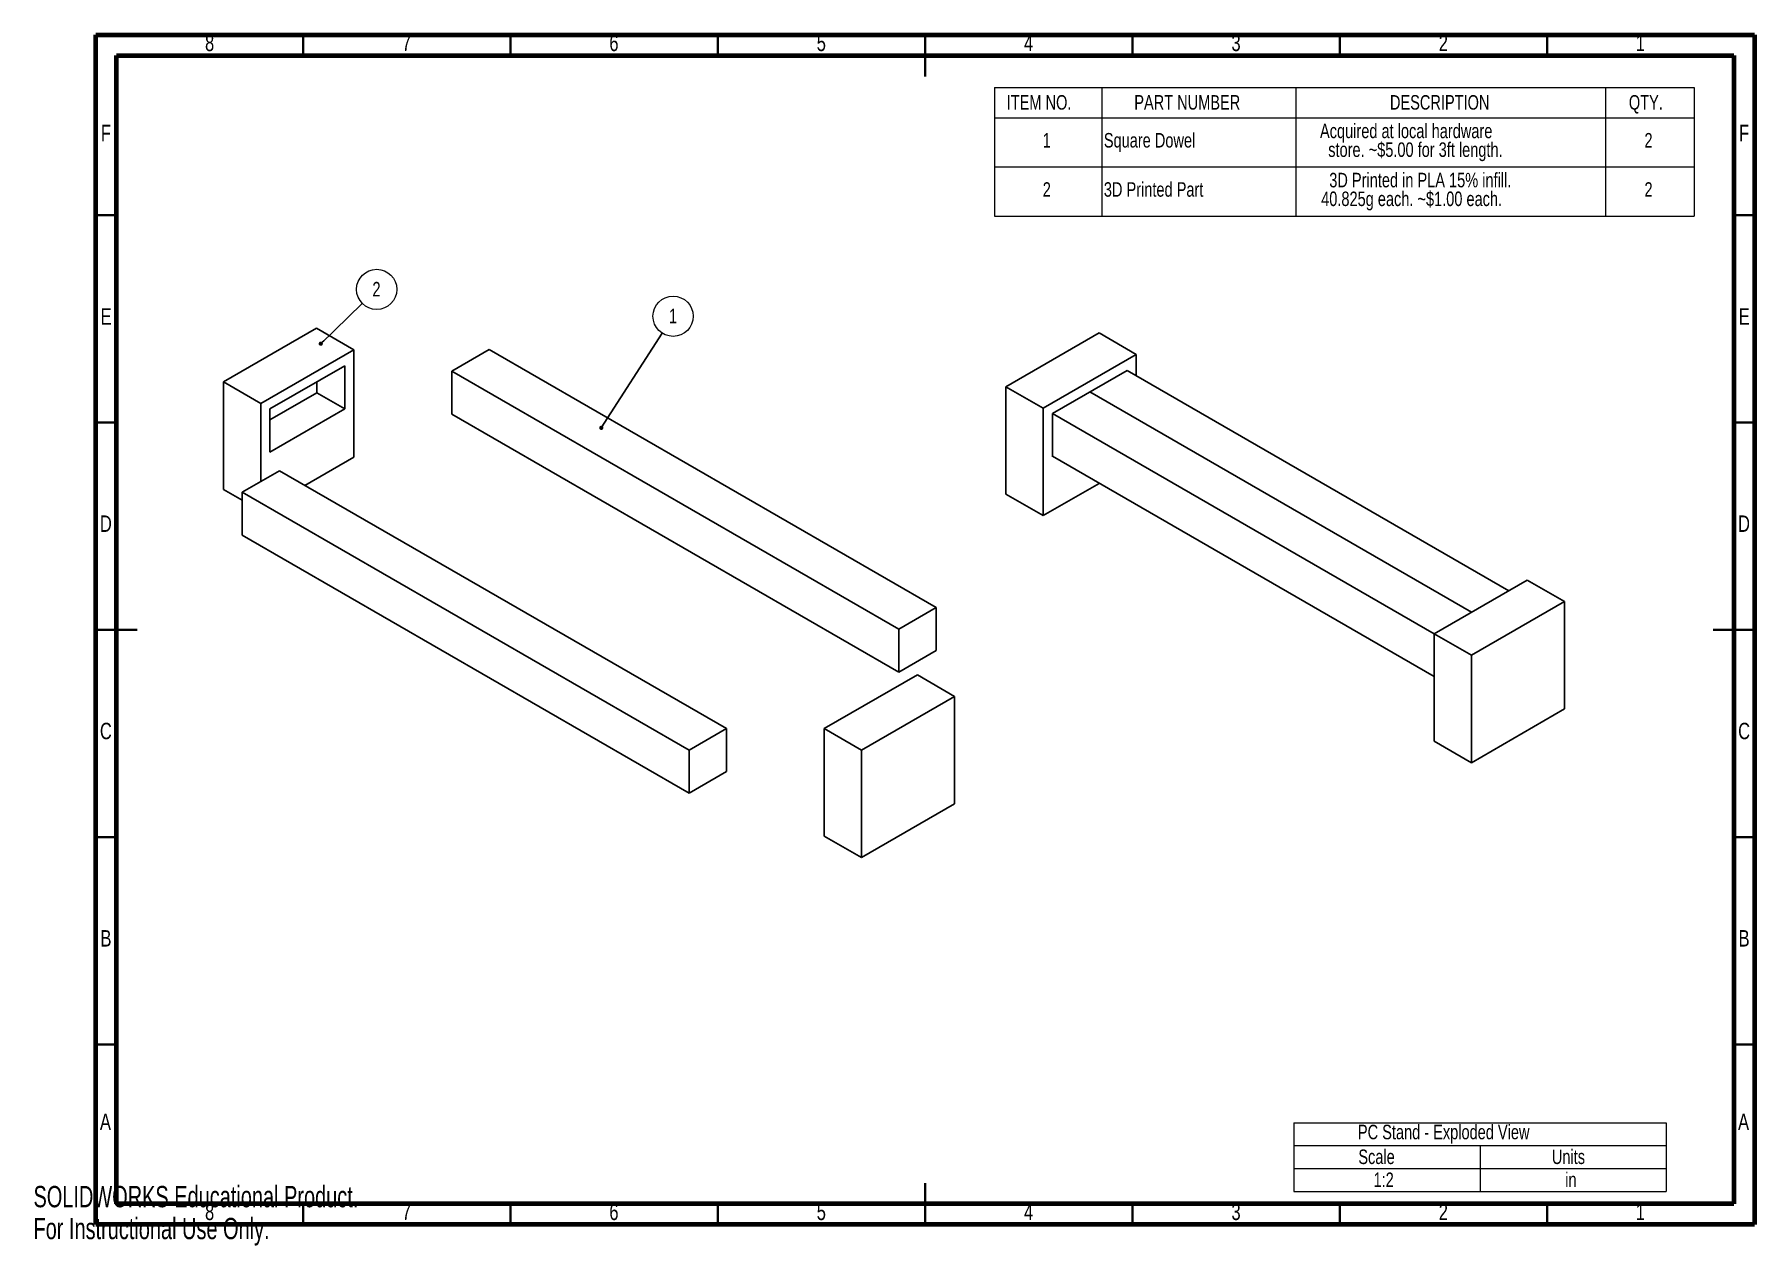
# Model space of a CAD drawing. Header units: inches. Extents: x 0 to 16.3, y 0 to 11.5.
import ezdxf

# ---------------------------------------------------------------- set-up
doc = ezdxf.new("R2010")
doc.units = ezdxf.units.IN
doc.header["$MEASUREMENT"] = 0
doc.styles.add('SLDTEXTSTYLE0', font='TXT', dxfattribs={"width": 0.75})
doc.styles.add('SLDTEXTSTYLE1', font='TXT', dxfattribs={"width": 0.7})
doc.dimstyles.new('SLDDIMSTYLE0', dxfattribs={"dimtxt": 0.18, "dimasz": 0.04, "dimexe": 0, "dimexo": 0.0625, "dimgap": 0, "dimtad": 0, "dimtih": 1, "dimtoh": 1, "dimdec": 0, "dimrnd": 1e-09, "dimzin": 0, "dimdsep": 46, "dimtxsty": 'Standard', "dimblk1": 'DOT', "dimblk2": 'DOT', "dimsah": 1, "dimcen": 0.09, "dimadec": 0, "dimazin": 0, "dimtfac": 0.04, "dimtdec": 0, "dimtofl": 0, "dimtmove": 0, "dimatfit": 3, "dimldrblk": 'DOT', "dimfxl": 1, "dimfrac": 2, "dimtolj": 1, "dimtzin": 0, "dimarcsym": 0})

# ---------------------------------------------------------------- blocks, each defined once
blk = doc.blocks.new('SW_TABLEANNOTATION_0')
at = {"color": 0, "linetype": 'Continuous', "lineweight": 18}
for p, q in [((0, 0), (0, -0.288)), ((0, 0), (1.019, 0)), ((1.019, 0), (1.019, -0.288)), ((1.019, 0), (2.862, 0)), ((2.862, 0), (2.862, -0.288)), ((2.862, 0), (5.8, 0)), ((5.8, 0), (5.8, -0.288)), ((5.8, 0), (6.644, 0)), ((6.644, 0), (6.644, -0.288)), ((0, -0.288), (1.019, -0.288)), ((0, -0.288), (0, -0.755)), ((1.019, -0.288), (2.862, -0.288)), ((1.019, -0.288), (1.019, -0.755)), ((2.862, -0.288), (5.8, -0.288)), ((2.862, -0.288), (2.862, -0.755)), ((5.8, -0.288), (6.644, -0.288)), ((5.8, -0.288), (5.8, -0.755)), ((6.644, -0.288), (6.644, -0.755)), ((0, -0.755), (0, -1.222)), ((0, -0.755), (1.019, -0.755)), ((1.019, -0.755), (1.019, -1.222)), ((1.019, -0.755), (2.862, -0.755)), ((2.862, -0.755), (2.862, -1.222)), ((2.862, -0.755), (5.8, -0.755)), ((5.8, -0.755), (5.8, -1.222)), ((5.8, -0.755), (6.644, -0.755)), ((6.644, -0.755), (6.644, -1.222)), ((0, -1.222), (1.019, -1.222)), ((1.019, -1.222), (2.862, -1.222)), ((2.862, -1.222), (5.8, -1.222)), ((5.8, -1.222), (6.644, -1.222))]:
    blk.add_line(p, q, dxfattribs=at)
at = {"color": 0, "linetype": 'Continuous', "lineweight": 0, "attachment_point": 1, "style": 'SLDTEXTSTYLE0'}
for s, insert, char_height in [('ITEM NO.', (0.117, -0.073), 0.1378), ('PART NUMBER', (1.328, -0.073), 0.1378), ('DESCRIPTION', (3.755, -0.073), 0.1378), ('QTY.', (6.023, -0.073), 0.1378), ('1', (0.459, -0.433), 0.138), ('Square Dowel', (1.039, -0.433), 0.1378), ('Acquired at local hardware', (3.091, -0.344), 0.1378), ('2', (6.171, -0.433), 0.138), ('store. ~$5.00 for 3ft length.', (3.169, -0.522), 0.1378), ('3D Printed in PLA 15% infill.', (3.179, -0.811), 0.1378), ('2', (0.459, -0.9), 0.138), ('3D Printed Part', (1.039, -0.9), 0.1378), ('40.825g each. ~$1.00 each.', (3.102, -0.989), 0.1378), ('2', (6.171, -0.9), 0.138)]:
    blk.add_mtext(s, dxfattribs=dict(at, insert=insert, char_height=char_height))
blk = doc.blocks.new('SW_TABLEANNOTATION_1')
at = {"color": 0, "linetype": 'Continuous', "lineweight": 18}
for p, q in [((0, 0), (0, -0.218)), ((0, 0), (1.767, 0)), ((1.767, 0), (3.534, 0)), ((3.534, 0), (3.534, -0.218)), ((0, -0.218), (1.767, -0.218)), ((0, -0.218), (0, -0.435)), ((1.767, -0.218), (3.534, -0.218)), ((1.767, -0.218), (1.767, -0.435)), ((3.534, -0.218), (3.534, -0.435)), ((0, -0.435), (0, -0.653)), ((0, -0.435), (1.767, -0.435)), ((1.767, -0.435), (1.767, -0.653)), ((1.767, -0.435), (3.534, -0.435)), ((3.534, -0.435), (3.534, -0.653)), ((0, -0.653), (1.767, -0.653)), ((1.767, -0.653), (3.534, -0.653))]:
    blk.add_line(p, q, dxfattribs=at)
at = {"color": 0, "linetype": 'Continuous', "lineweight": 0, "char_height": 0.1378, "attachment_point": 1, "style": 'SLDTEXTSTYLE0'}
for s, insert in [('PC Stand - Exploded View', (0.608, -0.02)), ('Scale', (0.612, -0.255)), ('Units', (2.449, -0.255)), ('1:2', (0.756, -0.473)), ('in', (2.576, -0.473))]:
    blk.add_mtext(s, dxfattribs=dict(at, insert=insert))
blk = doc.blocks.new('SW_NOTE_0')
at = {"color": 0, "linetype": 'Continuous', "lineweight": 0}
blk.add_circle((0.103, 0.16), 0.191, dxfattribs=at)
at = {"color": 0, "linetype": 'Continuous', "lineweight": 0, "insert": (0.102, 0.232), "char_height": 0.138, "attachment_point": 2, "style": 'SLDTEXTSTYLE0'}
blk.add_mtext('1', dxfattribs=at)
blk = doc.blocks.new('_Dot')
at = {"color": 0, "linetype": 'ByBlock', "lineweight": -2}
blk.add_line((-0.5, 0), (-1, 0), dxfattribs=at)
at = {"color": 0, "linetype": 'ByBlock', "const_width": 0.5}
blk.add_lwpolyline([(-0.25, 0, 1), (0.25, 0, 1)], format="xyb", close=True, dxfattribs=at)
blk = doc.blocks.new('SW_NOTE_0_1')
at = {"color": 0, "linetype": 'Continuous', "lineweight": 0}
blk.add_circle((0.137, 0.133), 0.191, dxfattribs=at)
at = {"color": 0, "linetype": 'Continuous', "lineweight": 0, "insert": (0.135, 0.204), "char_height": 0.138, "attachment_point": 2, "style": 'SLDTEXTSTYLE0'}
blk.add_mtext('2', dxfattribs=at)

msp = doc.modelspace()

# ---------------------------------------------------------------- linework, layer by layer
at = {"color": 7, "linetype": 'Continuous', "lineweight": 70}
for p, q in [((0.591, 0.197), (0.591, 11.496)), ((0.591, 11.496), (16.339, 11.496)), ((16.339, 11.496), (16.339, 0.197)), ((0.787, 0.394), (0.787, 11.299)), ((0.787, 11.299), (16.142, 11.299)), ((16.142, 11.299), (16.142, 0.394)), ((16.142, 0.394), (0.787, 0.394)), ((16.339, 0.197), (0.591, 0.197))]:
    msp.add_line(p, q, dxfattribs=at)
at = {"color": 7, "linetype": 'Continuous', "lineweight": 35}
for p, q in [((2.559, 11.299), (2.559, 11.496)), ((4.528, 11.299), (4.528, 11.496)), ((6.496, 11.299), (6.496, 11.496)), ((8.465, 11.299), (8.465, 11.496)), ((8.465, 11.496), (8.465, 11.102)), ((10.433, 11.299), (10.433, 11.496)), ((12.402, 11.299), (12.402, 11.496)), ((14.37, 11.299), (14.37, 11.496)), ((0.787, 9.783), (0.591, 9.783)), ((16.142, 9.783), (16.339, 9.783)), ((0.787, 7.815), (0.591, 7.815)), ((16.142, 7.815), (16.339, 7.815)), ((0.787, 5.846), (0.591, 5.846)), ((0.591, 5.846), (0.984, 5.846)), ((16.339, 5.846), (15.945, 5.846)), ((16.142, 5.846), (16.339, 5.846)), ((0.787, 3.878), (0.591, 3.878)), ((16.142, 3.878), (16.339, 3.878)), ((0.787, 1.909), (0.591, 1.909)), ((16.142, 1.909), (16.339, 1.909)), ((8.465, 0.197), (8.465, 0.591)), ((2.559, 0.394), (2.559, 0.197)), ((4.528, 0.394), (4.528, 0.197)), ((6.496, 0.394), (6.496, 0.197)), ((8.465, 0.394), (8.465, 0.197)), ((10.433, 0.394), (10.433, 0.197)), ((12.402, 0.394), (12.402, 0.197)), ((14.37, 0.394), (14.37, 0.197))]:
    msp.add_line(p, q, dxfattribs=at)
at = {"color": 7, "linetype": 'Continuous', "lineweight": 25}
for p, q in [((2.688, 8.71), (1.804, 8.2)), ((3.041, 8.506), (2.688, 8.71)), ((10.115, 8.666), (9.231, 8.155)), ((10.469, 8.462), (10.115, 8.666)), ((3.041, 8.506), (2.157, 7.996)), ((3.041, 7.485), (3.041, 8.506)), ((4.326, 8.507), (3.972, 8.302)), ((8.568, 6.057), (4.326, 8.507)), ((2.954, 8.353), (2.245, 7.944)), ((2.954, 7.943), (2.954, 8.353)), ((10.469, 8.462), (9.585, 7.951)), ((10.469, 8.258), (10.469, 8.462)), ((2.157, 7.996), (1.804, 8.2)), ((1.804, 8.2), (1.804, 7.179)), ((2.689, 8.2), (2.689, 8.096)), ((8.215, 5.853), (3.972, 8.302)), ((3.972, 8.302), (3.972, 7.894)), ((10.381, 8.309), (9.672, 7.9)), ((14.005, 6.217), (10.381, 8.309)), ((2.245, 7.84), (2.689, 8.096)), ((2.954, 7.943), (2.689, 8.096)), ((9.585, 7.951), (9.231, 8.155)), ((9.231, 8.155), (9.231, 7.135)), ((13.651, 6.013), (10.027, 8.105)), ((13.651, 6.013), (10.027, 8.105)), ((2.157, 7.996), (2.157, 7.255)), ((2.245, 7.944), (2.245, 7.534)), ((2.245, 7.534), (2.954, 7.943)), ((8.215, 5.445), (3.972, 7.894)), ((9.585, 7.951), (9.585, 6.931)), ((9.672, 7.9), (9.672, 7.489)), ((13.298, 5.809), (9.674, 7.901)), ((2.335, 7.357), (1.982, 7.153)), ((6.578, 4.908), (2.335, 7.357)), ((2.577, 7.218), (3.041, 7.485)), ((13.297, 5.401), (9.672, 7.494)), ((9.672, 7.489), (9.676, 7.491)), ((9.585, 6.931), (10.116, 7.237)), ((1.982, 7.077), (1.804, 7.179)), ((6.224, 4.704), (1.982, 7.153)), ((1.982, 7.153), (1.982, 6.745)), ((9.585, 6.931), (9.231, 7.135)), ((6.224, 4.296), (1.982, 6.745)), ((13.297, 5.808), (14.181, 6.318)), ((14.181, 6.318), (14.534, 6.114)), ((8.568, 6.057), (8.215, 5.853)), ((8.568, 5.649), (8.568, 6.057)), ((13.651, 5.604), (14.534, 6.114)), ((14.534, 6.114), (14.534, 5.094)), ((8.215, 5.853), (8.215, 5.445)), ((13.297, 4.788), (13.297, 5.808)), ((13.297, 5.808), (13.651, 5.604)), ((8.215, 5.445), (8.568, 5.649)), ((13.651, 4.583), (13.651, 5.604)), ((7.507, 4.908), (8.391, 5.418)), ((8.391, 5.418), (8.744, 5.214)), ((7.86, 4.704), (8.744, 5.214)), ((8.744, 5.214), (8.744, 4.193)), ((14.534, 5.094), (13.651, 4.583)), ((6.578, 4.908), (6.224, 4.704)), ((6.578, 4.5), (6.578, 4.908)), ((7.507, 3.887), (7.507, 4.908)), ((7.507, 4.908), (7.86, 4.704)), ((13.297, 4.788), (13.651, 4.583)), ((6.224, 4.704), (6.224, 4.296)), ((7.86, 3.683), (7.86, 4.704)), ((6.224, 4.296), (6.578, 4.5)), ((8.744, 4.193), (7.86, 3.683)), ((7.507, 3.887), (7.86, 3.683))]:
    msp.add_line(p, q, dxfattribs=at)

# ---------------------------------------------------------------- block references
at = {"color": 7, "linetype": 'Continuous', "lineweight": 0}
for name, p in [('SW_TABLEANNOTATION_0', (9.122, 10.997)), ('SW_NOTE_0_1', (3.121, 8.946)), ('SW_NOTE_0', (5.969, 8.664)), ('SW_TABLEANNOTATION_1', (11.965, 1.165))]:
    msp.add_blockref(name, p, dxfattribs=at)

# ---------------------------------------------------------------- texts
at = {"color": 7, "linetype": 'Continuous', "lineweight": 0, "char_height": 0.156, "attachment_point": 2, "style": 'SLDTEXTSTYLE0'}
for s, insert in [('8', (1.672, 11.498)), ('7', (3.542, 11.498)), ('6', (5.51, 11.498)), ('5', (7.479, 11.498)), ('4', (9.447, 11.498)), ('3', (11.416, 11.498)), ('2', (13.384, 11.498)), ('1', (15.254, 11.498)), ('F', (0.687, 10.642)), ('F', (16.238, 10.642)), ('E', (0.689, 8.9)), ('E', (16.24, 8.9)), ('D', (0.687, 6.932)), ('D', (16.238, 6.932)), ('C', (0.687, 4.963)), ('C', (16.239, 4.963)), ('B', (0.688, 2.994)), ('B', (16.239, 2.994)), ('A', (0.683, 1.252)), ('A', (16.234, 1.252)), ('8', (1.672, 0.396)), ('7', (3.542, 0.396)), ('6', (5.51, 0.396)), ('5', (7.479, 0.396)), ('4', (9.447, 0.396)), ('3', (11.416, 0.396)), ('2', (13.384, 0.396)), ('1', (15.254, 0.396))]:
    msp.add_mtext(s, dxfattribs=dict(at, insert=insert))
at = {"color": 7, "linetype": 'Continuous', "char_height": 0.20229, "attachment_point": 1, "style": 'SLDTEXTSTYLE1'}
for s, insert in [('SOLIDWORKS Educational Product.', (0, 0.564)), ('For Instructional Use Only.', (0, 0.261))]:
    msp.add_mtext(s, dxfattribs=dict(at, insert=insert))

# ---------------------------------------------------------------- leaders
at = {"color": 7, "linetype": 'Continuous', "lineweight": 0}
for points in [[(2.727, 8.563), (3.121, 8.946)], [(5.39, 7.764), (5.969, 8.664)]]:
    msp.add_leader(points, dimstyle='SLDDIMSTYLE0', dxfattribs=at)

doc.saveas('drawing.dxf')
